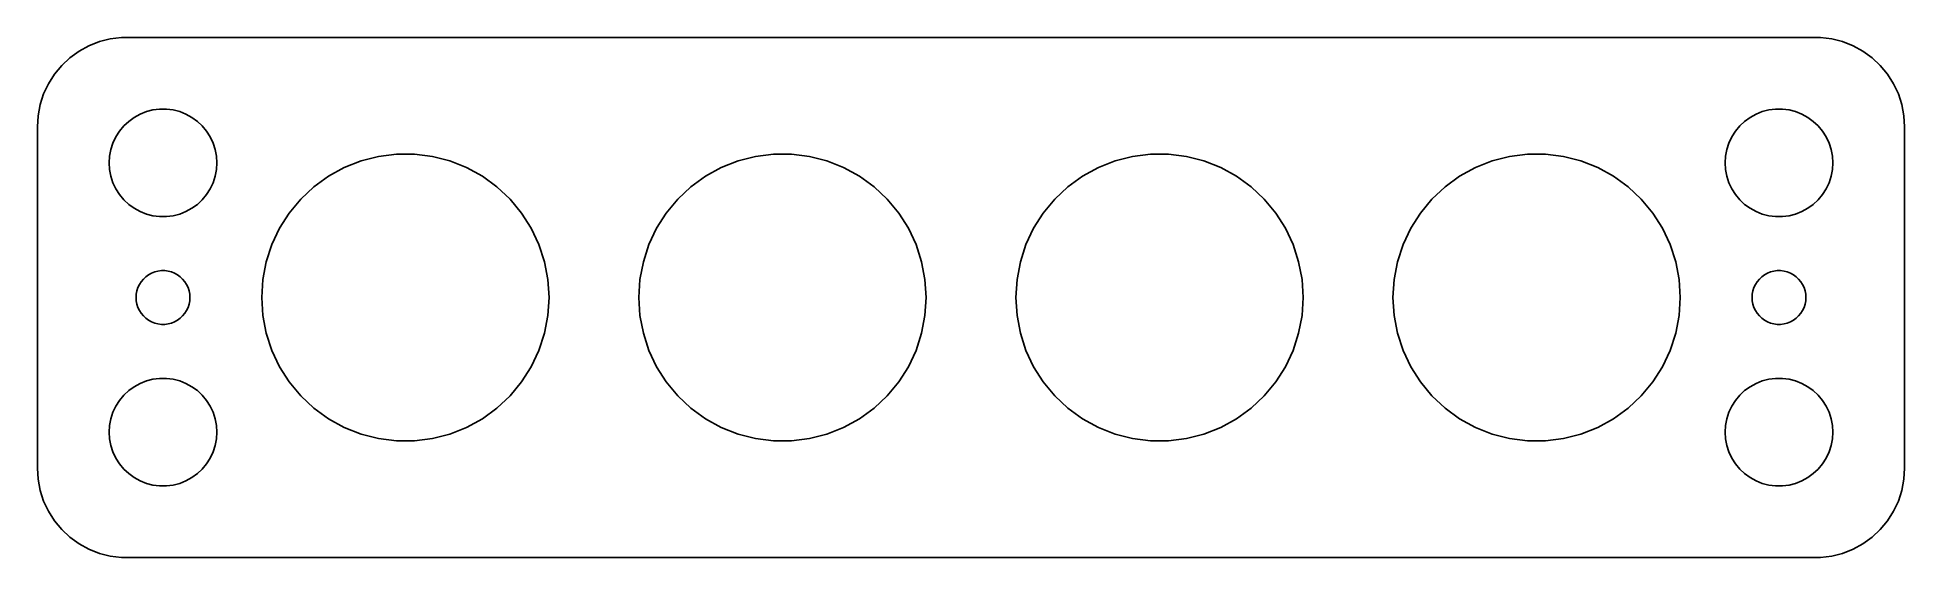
# Model space of a CAD drawing. Header units: metres. Extents: x -52 to 52, y -14 to 14.
import ezdxf

# ---------------------------------------------------------------- set-up
doc = ezdxf.new("R2010")
doc.units = ezdxf.units.M

msp = doc.modelspace()

# ---------------------------------------------------------------- linework, layer by layer
for p, q in [((-49.6791, 13.7216), (-50.1871, 13.3526)), ((-49.1289, 14.0241), (-49.6791, 13.7216)), ((-48.5451, 14.2553), (-49.1289, 14.0241)), ((-47.9369, 14.4114), (-48.5451, 14.2553)), ((-47.3139, 14.4901), (-47.9369, 14.4114)), ((47.3139, 14.4901), (-47.3139, 14.4901)), ((47.9369, 14.4114), (47.3139, 14.4901)), ((48.5451, 14.2553), (47.9369, 14.4114)), ((49.1289, 14.0241), (48.5451, 14.2553)), ((49.6791, 13.7216), (49.1289, 14.0241)), ((50.1871, 13.3526), (49.6791, 13.7216)), ((-50.6448, 12.9227), (-51.0451, 12.4389)), ((-50.1871, 13.3526), (-50.6448, 12.9227)), ((50.6448, 12.9227), (50.1871, 13.3526)), ((51.0451, 12.4389), (50.6448, 12.9227)), ((-51.3815, 11.9088), (-51.6489, 11.3406)), ((-51.0451, 12.4389), (-51.3815, 11.9088)), ((51.3815, 11.9088), (51.0451, 12.4389)), ((51.6489, 11.3406), (51.3815, 11.9088)), ((-51.8429, 10.7434), (-51.9606, 10.1267)), ((-51.6489, 11.3406), (-51.8429, 10.7434)), ((-45.927, 10.3532), (-45.5621, 10.4469)), ((-45.5621, 10.4469), (-45.1884, 10.4941)), ((-45.1884, 10.4941), (-44.8116, 10.4941)), ((-44.8116, 10.4941), (-44.4379, 10.4469)), ((-44.4379, 10.4469), (-44.0729, 10.3532)), ((44.0729, 10.3532), (44.4379, 10.4469)), ((44.4379, 10.4469), (44.8116, 10.4941)), ((44.8116, 10.4941), (45.1884, 10.4941)), ((45.1884, 10.4941), (45.5621, 10.4469)), ((45.5621, 10.4469), (45.927, 10.3532)), ((51.8429, 10.7434), (51.6489, 11.3406)), ((51.9606, 10.1267), (51.8429, 10.7434)), ((-51.9606, 10.1267), (-52, 9.5)), ((-52, 9.5), (-52, -9.5)), ((-47.427, 9.26335), (-47.1869, 9.55363)), ((-47.1869, 9.55363), (-46.9123, 9.81154)), ((-46.9123, 9.81154), (-46.6075, 10.033)), ((-46.6075, 10.033), (-46.2773, 10.2145)), ((-46.2773, 10.2145), (-45.927, 10.3532)), ((-44.0729, 10.3532), (-43.7227, 10.2145)), ((-43.7227, 10.2145), (-43.3925, 10.033)), ((-43.3925, 10.033), (-43.0877, 9.81154)), ((-43.0877, 9.81154), (-42.8131, 9.55363)), ((-42.8131, 9.55363), (-42.5729, 9.26335)), ((42.5729, 9.26335), (42.8131, 9.55363)), ((42.8131, 9.55363), (43.0877, 9.81154)), ((43.0877, 9.81154), (43.3925, 10.033)), ((43.3925, 10.033), (43.7227, 10.2145)), ((43.7227, 10.2145), (44.0729, 10.3532)), ((45.927, 10.3532), (46.2773, 10.2145)), ((46.2773, 10.2145), (46.6075, 10.033)), ((46.6075, 10.033), (46.9123, 9.81154)), ((46.9123, 9.81154), (47.1869, 9.55363)), ((47.1869, 9.55363), (47.427, 9.26335)), ((52, 9.5), (51.9606, 10.1267)), ((52, -9.5), (52, 9.5)), ((-47.9057, 8.24606), (-47.7893, 8.60437)), ((-47.7893, 8.60437), (-47.6289, 8.94525)), ((-47.6289, 8.94525), (-47.427, 9.26335)), ((-42.5729, 9.26335), (-42.3711, 8.94525)), ((-42.3711, 8.94525), (-42.2107, 8.60437)), ((-42.2107, 8.60437), (-42.0942, 8.24606)), ((42.0942, 8.24606), (42.2107, 8.60437)), ((42.2107, 8.60437), (42.3711, 8.94525)), ((42.3711, 8.94525), (42.5729, 9.26335)), ((47.427, 9.26335), (47.6289, 8.94525)), ((47.6289, 8.94525), (47.7893, 8.60437)), ((47.7893, 8.60437), (47.9057, 8.24606)), ((-48, 7.5), (-47.9763, 7.87599)), ((-47.9763, 7.12399), (-48, 7.5)), ((-47.9763, 7.87599), (-47.9057, 8.24606)), ((-42.0942, 8.24606), (-42.0237, 7.87599)), ((-42.0237, 7.87599), (-42, 7.5)), ((-42, 7.5), (-42.0237, 7.12399)), ((-34.9062, 7.2386), (-33.9721, 7.60844)), ((-33.9721, 7.60844), (-32.999, 7.85829)), ((-32.999, 7.85829), (-32.0023, 7.98421)), ((-32.0023, 7.98421), (-30.9977, 7.98421)), ((-30.9977, 7.98421), (-30.0009, 7.85829)), ((-30.0009, 7.85829), (-29.0279, 7.60844)), ((-29.0279, 7.60844), (-28.0938, 7.2386)), ((-13.9062, 7.2386), (-12.9721, 7.60844)), ((-12.9721, 7.60844), (-11.999, 7.85829)), ((-11.999, 7.85829), (-11.0023, 7.98421)), ((-11.0023, 7.98421), (-9.99767, 7.98421)), ((-9.99767, 7.98421), (-9.00095, 7.85829)), ((-9.00095, 7.85829), (-8.02786, 7.60844)), ((-8.02786, 7.60844), (-7.09377, 7.2386)), ((7.09377, 7.2386), (8.02786, 7.60844)), ((8.02786, 7.60844), (9.00095, 7.85829)), ((9.00095, 7.85829), (9.99767, 7.98421)), ((9.99767, 7.98421), (11.0023, 7.98421)), ((11.0023, 7.98421), (11.999, 7.85829)), ((11.999, 7.85829), (12.9721, 7.60844)), ((12.9721, 7.60844), (13.9062, 7.2386)), ((28.0938, 7.2386), (29.0279, 7.60844)), ((29.0279, 7.60844), (30.0009, 7.85829)), ((30.0009, 7.85829), (30.9977, 7.98421)), ((30.9977, 7.98421), (32.0023, 7.98421)), ((32.0023, 7.98421), (32.999, 7.85829)), ((32.999, 7.85829), (33.9721, 7.60844)), ((33.9721, 7.60844), (34.9062, 7.2386)), ((42, 7.5), (42.0237, 7.87599)), ((42.0237, 7.12399), (42, 7.5)), ((42.0237, 7.87599), (42.0942, 8.24606)), ((47.9057, 8.24606), (47.9763, 7.87599)), ((47.9763, 7.87599), (48, 7.5)), ((48, 7.5), (47.9763, 7.12399)), ((-47.9057, 6.75392), (-47.9763, 7.12399)), ((-47.7893, 6.39561), (-47.9057, 6.75392)), ((-47.6289, 6.05473), (-47.7893, 6.39561)), ((-42.2107, 6.39561), (-42.3711, 6.05473)), ((-42.0942, 6.75392), (-42.2107, 6.39561)), ((-42.0237, 7.12399), (-42.0942, 6.75392)), ((-36.5994, 6.16409), (-35.7866, 6.75461)), ((-35.7866, 6.75461), (-34.9062, 7.2386)), ((-28.0938, 7.2386), (-27.2134, 6.75461)), ((-27.2134, 6.75461), (-26.4006, 6.16409)), ((-15.5994, 6.16409), (-14.7866, 6.75461)), ((-14.7866, 6.75461), (-13.9062, 7.2386)), ((-7.09377, 7.2386), (-6.21338, 6.75461)), ((-6.21338, 6.75461), (-5.4006, 6.16409)), ((5.4006, 6.16409), (6.21338, 6.75461)), ((6.21338, 6.75461), (7.09377, 7.2386)), ((13.9062, 7.2386), (14.7866, 6.75461)), ((14.7866, 6.75461), (15.5994, 6.16409)), ((26.4006, 6.16409), (27.2134, 6.75461)), ((27.2134, 6.75461), (28.0938, 7.2386)), ((34.9062, 7.2386), (35.7866, 6.75461)), ((35.7866, 6.75461), (36.5994, 6.16409)), ((42.0942, 6.75392), (42.0237, 7.12399)), ((42.2107, 6.39561), (42.0942, 6.75392)), ((42.3711, 6.05473), (42.2107, 6.39561)), ((47.7893, 6.39561), (47.6289, 6.05473)), ((47.9057, 6.75392), (47.7893, 6.39561)), ((47.9763, 7.12399), (47.9057, 6.75392)), ((-47.427, 5.73663), (-47.6289, 6.05473)), ((-47.1869, 5.44635), (-47.427, 5.73663)), ((-46.9123, 5.18845), (-47.1869, 5.44635)), ((-42.8131, 5.44635), (-43.0877, 5.18845)), ((-42.5729, 5.73663), (-42.8131, 5.44635)), ((-42.3711, 6.05473), (-42.5729, 5.73663)), ((-37.9721, 4.70227), (-37.3317, 5.47636)), ((-37.3317, 5.47636), (-36.5994, 6.16409)), ((-26.4006, 6.16409), (-25.6682, 5.47636)), ((-25.6682, 5.47636), (-25.0279, 4.70227)), ((-16.9721, 4.70227), (-16.3317, 5.47636)), ((-16.3317, 5.47636), (-15.5994, 6.16409)), ((-5.4006, 6.16409), (-4.66824, 5.47636)), ((-4.66824, 5.47636), (-4.02786, 4.70227)), ((4.02786, 4.70227), (4.66824, 5.47636)), ((4.66824, 5.47636), (5.4006, 6.16409)), ((15.5994, 6.16409), (16.3317, 5.47636)), ((16.3317, 5.47636), (16.9721, 4.70227)), ((25.0279, 4.70227), (25.6682, 5.47636)), ((25.6682, 5.47636), (26.4006, 6.16409)), ((36.5994, 6.16409), (37.3317, 5.47636)), ((37.3317, 5.47636), (37.9721, 4.70227)), ((42.5729, 5.73663), (42.3711, 6.05473)), ((42.8131, 5.44635), (42.5729, 5.73663)), ((43.0877, 5.18845), (42.8131, 5.44635)), ((47.1869, 5.44635), (46.9123, 5.18845)), ((47.427, 5.73663), (47.1869, 5.44635)), ((47.6289, 6.05473), (47.427, 5.73663)), ((-46.6075, 4.96701), (-46.9123, 5.18845)), ((-46.2773, 4.78551), (-46.6075, 4.96701)), ((-45.927, 4.64682), (-46.2773, 4.78551)), ((-45.5621, 4.55313), (-45.927, 4.64682)), ((-45.1884, 4.50591), (-45.5621, 4.55313)), ((-44.8116, 4.50591), (-45.1884, 4.50591)), ((-44.4379, 4.55313), (-44.8116, 4.50591)), ((-44.0729, 4.64682), (-44.4379, 4.55313)), ((-43.7227, 4.78551), (-44.0729, 4.64682)), ((-43.3925, 4.96701), (-43.7227, 4.78551)), ((-43.0877, 5.18845), (-43.3925, 4.96701)), ((-38.5105, 3.85402), (-37.9721, 4.70227)), ((-25.0279, 4.70227), (-24.4895, 3.85402)), ((-17.5105, 3.85402), (-16.9721, 4.70227)), ((-4.02786, 4.70227), (-3.48953, 3.85402)), ((3.48953, 3.85402), (4.02786, 4.70227)), ((16.9721, 4.70227), (17.5105, 3.85402)), ((24.4895, 3.85402), (25.0279, 4.70227)), ((37.9721, 4.70227), (38.5105, 3.85402)), ((43.3925, 4.96701), (43.0877, 5.18845)), ((43.7227, 4.78551), (43.3925, 4.96701)), ((44.0729, 4.64682), (43.7227, 4.78551)), ((44.4379, 4.55313), (44.0729, 4.64682)), ((44.8116, 4.50591), (44.4379, 4.55313)), ((45.1884, 4.50591), (44.8116, 4.50591)), ((45.5621, 4.55313), (45.1884, 4.50591)), ((45.927, 4.64682), (45.5621, 4.55313)), ((46.2773, 4.78551), (45.927, 4.64682)), ((46.6075, 4.96701), (46.2773, 4.78551)), ((46.9123, 5.18845), (46.6075, 4.96701)), ((-38.9382, 2.94499), (-38.5105, 3.85402)), ((-24.4895, 3.85402), (-24.0618, 2.94499)), ((-17.9382, 2.94499), (-17.5105, 3.85402)), ((-3.48953, 3.85402), (-3.06178, 2.94499)), ((3.06178, 2.94499), (3.48953, 3.85402)), ((17.5105, 3.85402), (17.9382, 2.94499)), ((24.0618, 2.94499), (24.4895, 3.85402)), ((38.5105, 3.85402), (38.9382, 2.94499)), ((-39.2487, 1.98952), (-38.9382, 2.94499)), ((-24.0618, 2.94499), (-23.7513, 1.98952)), ((-18.2487, 1.98952), (-17.9382, 2.94499)), ((-3.06178, 2.94499), (-2.75133, 1.98952)), ((2.75133, 1.98952), (3.06178, 2.94499)), ((17.9382, 2.94499), (18.2487, 1.98952)), ((23.7513, 1.98952), (24.0618, 2.94499)), ((38.9382, 2.94499), (39.2487, 1.98952)), ((-46.0934, 1.02681), (-45.9561, 1.15576)), ((-45.9561, 1.15576), (-45.8037, 1.26648)), ((-45.8037, 1.26648), (-45.6387, 1.35724)), ((-45.6387, 1.35724), (-45.4635, 1.42657)), ((-45.4635, 1.42657), (-45.2811, 1.47342)), ((-45.2811, 1.47342), (-45.0942, 1.49704)), ((-45.0942, 1.49704), (-44.9058, 1.49704)), ((-44.9058, 1.49704), (-44.7189, 1.47342)), ((-44.7189, 1.47342), (-44.5365, 1.42657)), ((-44.5365, 1.42657), (-44.3613, 1.35724)), ((-44.3613, 1.35724), (-44.1963, 1.26648)), ((-44.1963, 1.26648), (-44.0439, 1.15576)), ((-44.0439, 1.15576), (-43.9065, 1.02681)), ((-39.4369, 1.00266), (-39.2487, 1.98952)), ((-23.7513, 1.98952), (-23.5631, 1.00266)), ((-18.4369, 1.00266), (-18.2487, 1.98952)), ((-2.75133, 1.98952), (-2.56308, 1.00266)), ((2.56308, 1.00266), (2.75133, 1.98952)), ((18.2487, 1.98952), (18.4369, 1.00266)), ((23.5631, 1.00266), (23.7513, 1.98952)), ((39.2487, 1.98952), (39.4369, 1.00266)), ((43.9065, 1.02681), (44.0439, 1.15576)), ((44.0439, 1.15576), (44.1963, 1.26648)), ((44.1963, 1.26648), (44.3613, 1.35724)), ((44.3613, 1.35724), (44.5365, 1.42657)), ((44.5365, 1.42657), (44.7189, 1.47342)), ((44.7189, 1.47342), (44.9058, 1.49704)), ((44.9058, 1.49704), (45.0942, 1.49704)), ((45.0942, 1.49704), (45.2811, 1.47342)), ((45.2811, 1.47342), (45.4635, 1.42657)), ((45.4635, 1.42657), (45.6387, 1.35724)), ((45.6387, 1.35724), (45.8037, 1.26648)), ((45.8037, 1.26648), (45.9561, 1.15576)), ((45.9561, 1.15576), (46.0934, 1.02681)), ((-46.5, 0), (-46.4882, 0.187988)), ((-46.4882, -0.187988), (-46.5, 0)), ((-46.4882, 0.187988), (-46.4529, 0.373032)), ((-46.4529, 0.373032), (-46.3947, 0.552185)), ((-46.3947, 0.552185), (-46.3145, 0.722626)), ((-46.3145, 0.722626), (-46.2135, 0.881668)), ((-46.2135, 0.881668), (-46.0934, 1.02681)), ((-43.9065, 1.02681), (-43.7865, 0.881668)), ((-43.7865, 0.881668), (-43.6855, 0.722626)), ((-43.6855, 0.722626), (-43.6053, 0.552185)), ((-43.6053, 0.552185), (-43.5471, 0.373032)), ((-43.5471, 0.373032), (-43.5118, 0.187988)), ((-43.5118, 0.187988), (-43.5, 0)), ((-43.5, 0), (-43.5118, -0.187988)), ((-39.5, 0), (-39.4369, 1.00266)), ((-39.4369, -1.00266), (-39.5, 0)), ((-23.5631, 1.00266), (-23.5, 0)), ((-23.5, 0), (-23.5631, -1.00266)), ((-18.5, 0), (-18.4369, 1.00266)), ((-18.4369, -1.00266), (-18.5, 0)), ((-2.56308, 1.00266), (-2.5, 0)), ((-2.5, 0), (-2.56308, -1.00266)), ((2.5, 0), (2.56308, 1.00266)), ((2.56308, -1.00266), (2.5, 0)), ((18.4369, 1.00266), (18.5, 0)), ((18.5, 0), (18.4369, -1.00266)), ((23.5, 0), (23.5631, 1.00266)), ((23.5631, -1.00266), (23.5, 0)), ((39.4369, 1.00266), (39.5, 0)), ((39.5, 0), (39.4369, -1.00266)), ((43.5, 0), (43.5118, 0.187988)), ((43.5118, -0.187988), (43.5, 0)), ((43.5118, 0.187988), (43.5471, 0.373032)), ((43.5471, 0.373032), (43.6053, 0.552185)), ((43.6053, 0.552185), (43.6855, 0.722626)), ((43.6855, 0.722626), (43.7865, 0.881668)), ((43.7865, 0.881668), (43.9065, 1.02681)), ((46.0934, 1.02681), (46.2135, 0.881668)), ((46.2135, 0.881668), (46.3145, 0.722626)), ((46.3145, 0.722626), (46.3947, 0.552185)), ((46.3947, 0.552185), (46.4529, 0.373032)), ((46.4529, 0.373032), (46.4882, 0.187988)), ((46.4882, 0.187988), (46.5, 0)), ((46.5, 0), (46.4882, -0.187988)), ((-46.4529, -0.373032), (-46.4882, -0.187988)), ((-46.3947, -0.552185), (-46.4529, -0.373032)), ((-46.3145, -0.722626), (-46.3947, -0.552185)), ((-46.2135, -0.881668), (-46.3145, -0.722626)), ((-46.0934, -1.02681), (-46.2135, -0.881668)), ((-45.9561, -1.15576), (-46.0934, -1.02681)), ((-43.9065, -1.02681), (-44.0439, -1.15576)), ((-43.7865, -0.881668), (-43.9065, -1.02681)), ((-43.6855, -0.722626), (-43.7865, -0.881668)), ((-43.6053, -0.552185), (-43.6855, -0.722626)), ((-43.5471, -0.373032), (-43.6053, -0.552185)), ((-43.5118, -0.187988), (-43.5471, -0.373032)), ((-39.2487, -1.98952), (-39.4369, -1.00266)), ((-23.5631, -1.00266), (-23.7513, -1.98952)), ((-18.2487, -1.98952), (-18.4369, -1.00266)), ((-2.56308, -1.00266), (-2.75133, -1.98952)), ((2.75133, -1.98952), (2.56308, -1.00266)), ((18.4369, -1.00266), (18.2487, -1.98952)), ((23.7513, -1.98952), (23.5631, -1.00266)), ((39.4369, -1.00266), (39.2487, -1.98952)), ((43.5471, -0.373032), (43.5118, -0.187988)), ((43.6053, -0.552185), (43.5471, -0.373032)), ((43.6855, -0.722626), (43.6053, -0.552185)), ((43.7865, -0.881668), (43.6855, -0.722626)), ((43.9065, -1.02681), (43.7865, -0.881668)), ((44.0439, -1.15576), (43.9065, -1.02681)), ((46.0934, -1.02681), (45.9561, -1.15576)), ((46.2135, -0.881668), (46.0934, -1.02681)), ((46.3145, -0.722626), (46.2135, -0.881668)), ((46.3947, -0.552185), (46.3145, -0.722626)), ((46.4529, -0.373032), (46.3947, -0.552185)), ((46.4882, -0.187988), (46.4529, -0.373032)), ((-45.8037, -1.26648), (-45.9561, -1.15576)), ((-45.6387, -1.35724), (-45.8037, -1.26648)), ((-45.4635, -1.42657), (-45.6387, -1.35724)), ((-45.2811, -1.47342), (-45.4635, -1.42657)), ((-45.0942, -1.49704), (-45.2811, -1.47342)), ((-44.9058, -1.49704), (-45.0942, -1.49704)), ((-44.7189, -1.47342), (-44.9058, -1.49704)), ((-44.5365, -1.42657), (-44.7189, -1.47342)), ((-44.3613, -1.35724), (-44.5365, -1.42657)), ((-44.1963, -1.26648), (-44.3613, -1.35724)), ((-44.0439, -1.15576), (-44.1963, -1.26648)), ((-38.9382, -2.94499), (-39.2487, -1.98952)), ((-23.7513, -1.98952), (-24.0618, -2.94499)), ((-17.9382, -2.94499), (-18.2487, -1.98952)), ((-2.75133, -1.98952), (-3.06178, -2.94499)), ((3.06178, -2.94499), (2.75133, -1.98952)), ((18.2487, -1.98952), (17.9382, -2.94499)), ((24.0618, -2.94499), (23.7513, -1.98952)), ((39.2487, -1.98952), (38.9382, -2.94499)), ((44.1963, -1.26648), (44.0439, -1.15576)), ((44.3613, -1.35724), (44.1963, -1.26648)), ((44.5365, -1.42657), (44.3613, -1.35724)), ((44.7189, -1.47342), (44.5365, -1.42657)), ((44.9058, -1.49704), (44.7189, -1.47342)), ((45.0942, -1.49704), (44.9058, -1.49704)), ((45.2811, -1.47342), (45.0942, -1.49704)), ((45.4635, -1.42657), (45.2811, -1.47342)), ((45.6387, -1.35724), (45.4635, -1.42657)), ((45.8037, -1.26648), (45.6387, -1.35724)), ((45.9561, -1.15576), (45.8037, -1.26648)), ((-38.5105, -3.85402), (-38.9382, -2.94499)), ((-24.0618, -2.94499), (-24.4895, -3.85402)), ((-17.5105, -3.85402), (-17.9382, -2.94499)), ((-3.06178, -2.94499), (-3.48953, -3.85402)), ((3.48953, -3.85402), (3.06178, -2.94499)), ((17.9382, -2.94499), (17.5105, -3.85402)), ((24.4895, -3.85402), (24.0618, -2.94499)), ((38.9382, -2.94499), (38.5105, -3.85402)), ((-37.9721, -4.70227), (-38.5105, -3.85402)), ((-24.4895, -3.85402), (-25.0279, -4.70227)), ((-16.9721, -4.70227), (-17.5105, -3.85402)), ((-3.48953, -3.85402), (-4.02786, -4.70227)), ((4.02786, -4.70227), (3.48953, -3.85402)), ((17.5105, -3.85402), (16.9721, -4.70227)), ((25.0279, -4.70227), (24.4895, -3.85402)), ((38.5105, -3.85402), (37.9721, -4.70227)), ((-47.1869, -5.44635), (-46.9123, -5.18845)), ((-46.9123, -5.18845), (-46.6075, -4.96701)), ((-46.6075, -4.96701), (-46.2773, -4.78551)), ((-46.2773, -4.78551), (-45.927, -4.64682)), ((-45.927, -4.64682), (-45.5621, -4.55313)), ((-45.5621, -4.55313), (-45.1884, -4.50591)), ((-45.1884, -4.50591), (-44.8116, -4.50591)), ((-44.8116, -4.50591), (-44.4379, -4.55313)), ((-44.4379, -4.55313), (-44.0729, -4.64682)), ((-44.0729, -4.64682), (-43.7227, -4.78551)), ((-43.7227, -4.78551), (-43.3925, -4.96701)), ((-43.3925, -4.96701), (-43.0877, -5.18845)), ((-43.0877, -5.18845), (-42.8131, -5.44635)), ((-37.3317, -5.47636), (-37.9721, -4.70227)), ((-25.0279, -4.70227), (-25.6682, -5.47636)), ((-16.3317, -5.47636), (-16.9721, -4.70227)), ((-4.02786, -4.70227), (-4.66824, -5.47636)), ((4.66824, -5.47636), (4.02786, -4.70227)), ((16.9721, -4.70227), (16.3317, -5.47636)), ((25.6682, -5.47636), (25.0279, -4.70227)), ((37.9721, -4.70227), (37.3317, -5.47636)), ((42.8131, -5.44635), (43.0877, -5.18845)), ((43.0877, -5.18845), (43.3925, -4.96701)), ((43.3925, -4.96701), (43.7227, -4.78551)), ((43.7227, -4.78551), (44.0729, -4.64682)), ((44.0729, -4.64682), (44.4379, -4.55313)), ((44.4379, -4.55313), (44.8116, -4.50591)), ((44.8116, -4.50591), (45.1884, -4.50591)), ((45.1884, -4.50591), (45.5621, -4.55313)), ((45.5621, -4.55313), (45.927, -4.64682)), ((45.927, -4.64682), (46.2773, -4.78551)), ((46.2773, -4.78551), (46.6075, -4.96701)), ((46.6075, -4.96701), (46.9123, -5.18845)), ((46.9123, -5.18845), (47.1869, -5.44635)), ((-47.7893, -6.39561), (-47.6289, -6.05473)), ((-47.6289, -6.05473), (-47.427, -5.73663)), ((-47.427, -5.73663), (-47.1869, -5.44635)), ((-42.8131, -5.44635), (-42.5729, -5.73663)), ((-42.5729, -5.73663), (-42.3711, -6.05473)), ((-42.3711, -6.05473), (-42.2107, -6.39561)), ((-36.5994, -6.16409), (-37.3317, -5.47636)), ((-35.7866, -6.75461), (-36.5994, -6.16409)), ((-26.4006, -6.16409), (-27.2134, -6.75461)), ((-25.6682, -5.47636), (-26.4006, -6.16409)), ((-15.5994, -6.16409), (-16.3317, -5.47636)), ((-14.7866, -6.75461), (-15.5994, -6.16409)), ((-5.4006, -6.16409), (-6.21338, -6.75461)), ((-4.66824, -5.47636), (-5.4006, -6.16409)), ((5.4006, -6.16409), (4.66824, -5.47636)), ((6.21338, -6.75461), (5.4006, -6.16409)), ((15.5994, -6.16409), (14.7866, -6.75461)), ((16.3317, -5.47636), (15.5994, -6.16409)), ((26.4006, -6.16409), (25.6682, -5.47636)), ((27.2134, -6.75461), (26.4006, -6.16409)), ((36.5994, -6.16409), (35.7866, -6.75461)), ((37.3317, -5.47636), (36.5994, -6.16409)), ((42.2107, -6.39561), (42.3711, -6.05473)), ((42.3711, -6.05473), (42.5729, -5.73663)), ((42.5729, -5.73663), (42.8131, -5.44635)), ((47.1869, -5.44635), (47.427, -5.73663)), ((47.427, -5.73663), (47.6289, -6.05473)), ((47.6289, -6.05473), (47.7893, -6.39561)), ((-48, -7.5), (-47.9763, -7.12399)), ((-47.9763, -7.12399), (-47.9057, -6.75392)), ((-47.9057, -6.75392), (-47.7893, -6.39561)), ((-42.2107, -6.39561), (-42.0942, -6.75392)), ((-42.0942, -6.75392), (-42.0237, -7.12399)), ((-42.0237, -7.12399), (-42, -7.5)), ((-34.9062, -7.2386), (-35.7866, -6.75461)), ((-33.9721, -7.60844), (-34.9062, -7.2386)), ((-28.0938, -7.2386), (-29.0279, -7.60844)), ((-27.2134, -6.75461), (-28.0938, -7.2386)), ((-13.9062, -7.2386), (-14.7866, -6.75461)), ((-12.9721, -7.60844), (-13.9062, -7.2386)), ((-7.09377, -7.2386), (-8.02786, -7.60844)), ((-6.21338, -6.75461), (-7.09377, -7.2386)), ((7.09377, -7.2386), (6.21338, -6.75461)), ((8.02786, -7.60844), (7.09377, -7.2386)), ((13.9062, -7.2386), (12.9721, -7.60844)), ((14.7866, -6.75461), (13.9062, -7.2386)), ((28.0938, -7.2386), (27.2134, -6.75461)), ((29.0279, -7.60844), (28.0938, -7.2386)), ((34.9062, -7.2386), (33.9721, -7.60844)), ((35.7866, -6.75461), (34.9062, -7.2386)), ((42, -7.5), (42.0237, -7.12399)), ((42.0237, -7.12399), (42.0942, -6.75392)), ((42.0942, -6.75392), (42.2107, -6.39561)), ((47.7893, -6.39561), (47.9057, -6.75392)), ((47.9057, -6.75392), (47.9763, -7.12399)), ((47.9763, -7.12399), (48, -7.5)), ((-47.9763, -7.87599), (-48, -7.5)), ((-47.9057, -8.24606), (-47.9763, -7.87599)), ((-47.7893, -8.60437), (-47.9057, -8.24606)), ((-42.0942, -8.24606), (-42.2107, -8.60437)), ((-42.0237, -7.87599), (-42.0942, -8.24606)), ((-42, -7.5), (-42.0237, -7.87599)), ((-32.999, -7.85829), (-33.9721, -7.60844)), ((-32.0023, -7.98421), (-32.999, -7.85829)), ((-30.9977, -7.98421), (-32.0023, -7.98421)), ((-30.0009, -7.85829), (-30.9977, -7.98421)), ((-29.0279, -7.60844), (-30.0009, -7.85829)), ((-11.999, -7.85829), (-12.9721, -7.60844)), ((-11.0023, -7.98421), (-11.999, -7.85829)), ((-9.99767, -7.98421), (-11.0023, -7.98421)), ((-9.00095, -7.85829), (-9.99767, -7.98421)), ((-8.02786, -7.60844), (-9.00095, -7.85829)), ((9.00095, -7.85829), (8.02786, -7.60844)), ((9.99767, -7.98421), (9.00095, -7.85829)), ((11.0023, -7.98421), (9.99767, -7.98421)), ((11.999, -7.85829), (11.0023, -7.98421)), ((12.9721, -7.60844), (11.999, -7.85829)), ((30.0009, -7.85829), (29.0279, -7.60844)), ((30.9977, -7.98421), (30.0009, -7.85829)), ((32.0023, -7.98421), (30.9977, -7.98421)), ((32.999, -7.85829), (32.0023, -7.98421)), ((33.9721, -7.60844), (32.999, -7.85829)), ((42.0237, -7.87599), (42, -7.5)), ((42.0942, -8.24606), (42.0237, -7.87599)), ((42.2107, -8.60437), (42.0942, -8.24606)), ((47.9057, -8.24606), (47.7893, -8.60437)), ((47.9763, -7.87599), (47.9057, -8.24606)), ((48, -7.5), (47.9763, -7.87599)), ((-47.6289, -8.94525), (-47.7893, -8.60437)), ((-47.427, -9.26335), (-47.6289, -8.94525)), ((-47.1869, -9.55363), (-47.427, -9.26335)), ((-42.5729, -9.26335), (-42.8131, -9.55363)), ((-42.3711, -8.94525), (-42.5729, -9.26335)), ((-42.2107, -8.60437), (-42.3711, -8.94525)), ((42.3711, -8.94525), (42.2107, -8.60437)), ((42.5729, -9.26335), (42.3711, -8.94525)), ((42.8131, -9.55363), (42.5729, -9.26335)), ((47.427, -9.26335), (47.1869, -9.55363)), ((47.6289, -8.94525), (47.427, -9.26335)), ((47.7893, -8.60437), (47.6289, -8.94525)), ((-52, -9.5), (-51.9606, -10.1267)), ((-51.9606, -10.1267), (-51.8429, -10.7434)), ((-46.9123, -9.81154), (-47.1869, -9.55363)), ((-46.6075, -10.033), (-46.9123, -9.81154)), ((-46.2773, -10.2145), (-46.6075, -10.033)), ((-45.927, -10.3532), (-46.2773, -10.2145)), ((-45.5621, -10.4469), (-45.927, -10.3532)), ((-44.0729, -10.3532), (-44.4379, -10.4469)), ((-43.7227, -10.2145), (-44.0729, -10.3532)), ((-43.3925, -10.033), (-43.7227, -10.2145)), ((-43.0877, -9.81154), (-43.3925, -10.033)), ((-42.8131, -9.55363), (-43.0877, -9.81154)), ((43.0877, -9.81154), (42.8131, -9.55363)), ((43.3925, -10.033), (43.0877, -9.81154)), ((43.7227, -10.2145), (43.3925, -10.033)), ((44.0729, -10.3532), (43.7227, -10.2145)), ((44.4379, -10.4469), (44.0729, -10.3532)), ((45.927, -10.3532), (45.5621, -10.4469)), ((46.2773, -10.2145), (45.927, -10.3532)), ((46.6075, -10.033), (46.2773, -10.2145)), ((46.9123, -9.81154), (46.6075, -10.033)), ((47.1869, -9.55363), (46.9123, -9.81154)), ((51.8429, -10.7434), (51.9606, -10.1267)), ((51.9606, -10.1267), (52, -9.5)), ((-51.8429, -10.7434), (-51.6489, -11.3406)), ((-51.6489, -11.3406), (-51.3815, -11.9088)), ((-45.1884, -10.4941), (-45.5621, -10.4469)), ((-44.8116, -10.4941), (-45.1884, -10.4941)), ((-44.4379, -10.4469), (-44.8116, -10.4941)), ((44.8116, -10.4941), (44.4379, -10.4469)), ((45.1884, -10.4941), (44.8116, -10.4941)), ((45.5621, -10.4469), (45.1884, -10.4941)), ((51.3815, -11.9088), (51.6489, -11.3406)), ((51.6489, -11.3406), (51.8429, -10.7434)), ((-51.3815, -11.9088), (-51.0451, -12.4389)), ((-51.0451, -12.4389), (-50.6448, -12.9227)), ((50.6448, -12.9227), (51.0451, -12.4389)), ((51.0451, -12.4389), (51.3815, -11.9088)), ((-50.6448, -12.9227), (-50.1871, -13.3526)), ((-50.1871, -13.3526), (-49.6791, -13.7216)), ((49.6791, -13.7216), (50.1871, -13.3526)), ((50.1871, -13.3526), (50.6448, -12.9227)), ((-49.6791, -13.7216), (-49.1289, -14.0241)), ((-49.1289, -14.0241), (-48.5451, -14.2553)), ((-48.5451, -14.2553), (-47.9369, -14.4114)), ((-47.9369, -14.4114), (-47.3139, -14.4901)), ((-47.3139, -14.4901), (47.3139, -14.4901)), ((47.3139, -14.4901), (47.9369, -14.4114)), ((47.9369, -14.4114), (48.5451, -14.2553)), ((48.5451, -14.2553), (49.1289, -14.0241)), ((49.1289, -14.0241), (49.6791, -13.7216))]:
    msp.add_line(p, q)

doc.saveas('drawing.dxf')
